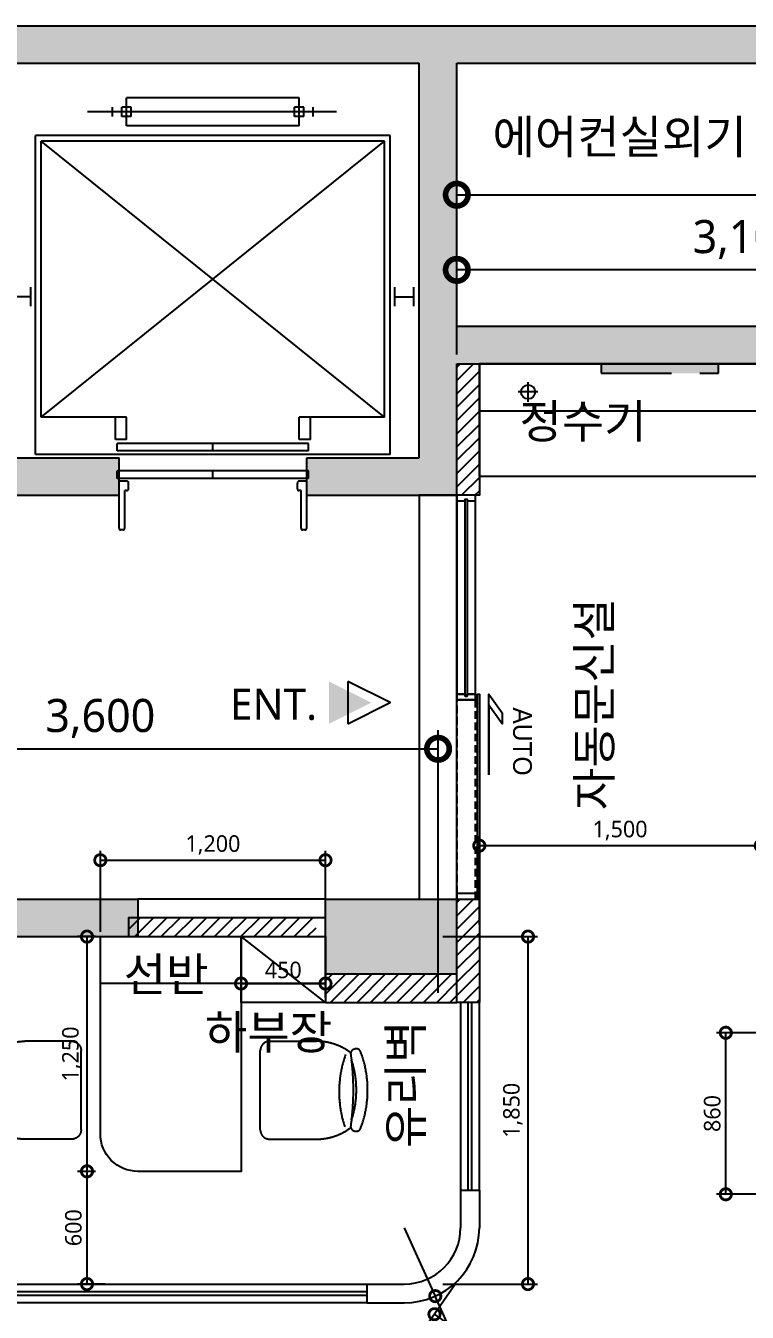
# Model space of a CAD drawing. Extents: x 11477420 to 23072185, y -28506554 to -14238804.
# Drawn here: x 11529298 to 11533144, y -14250285 to -14243434 of the extents above; entities that cross this region are included whole.
import ezdxf
from ezdxf.enums import TextEntityAlignment as Align

# ---------------------------------------------------------------- set-up
doc = ezdxf.new("R2010")
doc.units = 0
doc.header["$LTSCALE"] = 50
doc.header["$MEASUREMENT"] = 0
for name, pattern in [('DASH', [0.35, 0.25, -0.1]), ('DH-HID2', [1.2, 0.8, -0.4]), ('HIDDEN1', [1.1, 0.7, -0.4])]:
    doc.linetypes.add(name, pattern=pattern)
doc.layers.get('0').update_dxf_attribs({"linetype": 'CONTINUOUS'})
doc.layers.get('DEFPOINTS').update_dxf_attribs({"linetype": 'CONTINUOUS'})
for name, color, linetype in [('03-TEXT', 3, 'CONTINUOUS'), ('07-DIM WAL', 5, 'CONTINUOUS'), ('1.천장.벽체선(내벽)', 3, 'CONTINUOUS'), ('2CONTINUOUS', 2, 'CONTINUOUS'), ('3 가구-붙박이', 6, 'CONTINUOUS'), ('3.기호.계단선', 30, 'CONTINUOUS'), ('5.창호', 4, 'CONTINUOUS'), ('8.패턴선', 8, 'CONTINUOUS'), ('C-WIN', 4, 'CONTINUOUS'), ('CO-DO-FR', 7, 'CONTINUOUS'), ('CO-DOOR', 8, 'CONTINUOUS'), ('CO-FURB', 6, 'CONTINUOUS'), ('ELEV', 7, 'CONTINUOUS'), ('FINISH', 6, 'CONTINUOUS'), ('에어컨', 30, 'DASH')]:
    doc.layers.add(name, color=color, linetype=linetype)
doc.styles.add('DAWIN', font='NanumSquareR.ttf')
doc.styles.add('돋움', font='Dotum.ttf')
doc.styles.add('맑은 고딕', font='malgun.ttf')
doc.linetypes.add('BATTING', pattern='A,0.00254,-2.54,[134,ltypeshp.shx,S=2.54,R=0,X=-2.54,Y=0],-5.08,[134,ltypeshp.shx,S=2.54,R=180,X=2.54,Y=0],-2.54', length=10.16254)
doc.dimstyles.new('40', dxfattribs={"dimscale": 40, "dimtxt": 2.2, "dimasz": 3, "dimexe": 1.25, "dimexo": 0.625, "dimtad": 1, "dimdec": 0, "dimzin": 0, "dimdsep": 46, "dimlunit": 6, "dimtxsty": 'DAWIN', "dimblk1": 'DOTSMALL', "dimblk2": 'DOTSMALL', "dimsah": 1, "dimcen": 0.001, "dimclrd": 1, "dimclre": 1, "dimclrt": 3, "dimadec": 0, "dimazin": 0, "dimtfac": 1, "dimtdec": 0, "dimtix": 1, "dimtmove": 2, "dimatfit": 3, "dimldrblk": 'DOTSMALL', "dimfxl": 0, "dimtolj": 1, "dimtzin": 0, "dimarcsym": 0})
doc.dimstyles.new('80', dxfattribs={"dimscale": 80, "dimtxt": 2.2, "dimasz": 3, "dimexe": 1.25, "dimexo": 0.625, "dimtad": 1, "dimdec": 0, "dimzin": 0, "dimdsep": 46, "dimlunit": 6, "dimtxsty": 'DAWIN', "dimblk1": 'DOTSMALL', "dimblk2": 'DOTSMALL', "dimsah": 1, "dimcen": 0.001, "dimclrd": 1, "dimclre": 1, "dimclrt": 3, "dimadec": 0, "dimazin": 0, "dimtfac": 1, "dimtdec": 0, "dimtix": 1, "dimtmove": 2, "dimatfit": 3, "dimldrblk": 'DOTSMALL', "dimfxl": 0, "dimtolj": 1, "dimtzin": 0, "dimarcsym": 0})
pattern_1 = [(45, (0, 0), (-35.35533906, 35.35533906), [])]

# ---------------------------------------------------------------- blocks, each defined once
blk = doc.blocks.new('flooor')
at = {"layer": '8.패턴선', "ltscale": 30}
h = blk.add_hatch(color=256, dxfattribs=at)
h.dxf.hatch_style = 1
h.paths.add_polyline_path([(11507656.8, -14172891.8), (11491856.8, -14172891.8), (11491856.8, -14188496.8), (11492056.8, -14188496.8), (11492056.8, -14187881.8), (11492216.8, -14187881.8), (11492216.8, -14187096.8), (11492056.8, -14187096.8), (11492056.8, -14177741.8), (11494956.8, -14177741.8), (11494956.8, -14177541.8), (11492056.8, -14177541.8), (11492056.8, -14173091.8), (11494756.8, -14173091.8), (11494756.8, -14176541.8), (11494956.8, -14176541.8), (11494956.8, -14173091.8), (11500056.8, -14173091.8), (11500056.8, -14176141.8), (11500256.8, -14176141.8), (11500256.8, -14173091.8), (11503456.8, -14173091.8), (11503456.8, -14176141.8), (11503656.8, -14176141.8), (11503656.8, -14175391.8), (11504256.8, -14175391.8), (11504256.8, -14175302.3), (11504246.8, -14175302.3), (11504246.8, -14175262.3), (11504256.8, -14175191.8), (11503656.8, -14175191.8), (11503656.8, -14173091.8), (11505856.8, -14173091.8), (11505856.8, -14175191.8), (11505256.8, -14175191.8), (11505256.8, -14175262.3), (11505266.8, -14175262.3), (11505266.8, -14175316.8), (11505256.8, -14175316.8), (11505256.8, -14175391.8), (11506056.8, -14175391.8), (11506056.8, -14174691.8), (11509204.8, -14174691.8), (11509204.8, -14174491.8), (11506056.8, -14174491.8), (11506056.8, -14173091.8), (11507656.8, -14173091.8)])
h.paths.add_polyline_path([(11499856.8, -14177741.8), (11504356.8, -14177741.8), (11504356.8, -14177541.8), (11499106.8, -14177541.8), (11499106.8, -14177566.8), (11499106.8, -14177716.8), (11499106.8, -14177741.8), (11499106.8, -14177991.8), (11499856.8, -14177991.8)], flags=17)
h.paths.add_polyline_path([(11506056.8, -14177541.8), (11505856.8, -14177541.8), (11505356.8, -14177541.8), (11505356.8, -14177741.8), (11505356.8, -14177941.8), (11506056.8, -14177941.8)], flags=17)
h.paths.add_polyline_path([(11512534.8, -14172891.8), (11511656.8, -14172891.8), (11511656.8, -14173091.8), (11511656.8, -14173691.8), (11512334.8, -14173691.8), (11512334.8, -14174491.8), (11511854.8, -14174491.8), (11511854.8, -14174691.8), (11512334.8, -14174691.8), (11512334.8, -14174791.8), (11512534.8, -14174791.8)])
h.paths.add_polyline_path([(11512534.8, -14175641.8), (11512384.8, -14175641.8), (11512334.8, -14175641.8), (11512334.8, -14176391.8), (11512534.8, -14176391.8)])
h.paths.add_polyline_path([(11512534.8, -14176941.8), (11512384.8, -14176941.8), (11512334.8, -14176941.8), (11512334.8, -14177100.8), (11511772.8, -14177100.8), (11511772.8, -14177941.8), (11512334.8, -14177941.8), (11512334.8, -14178041.8), (11512534.8, -14178041.8)])
h.paths.add_polyline_path([(11512534.8, -14179271.8), (11512384.8, -14179271.8), (11512334.8, -14179271.8), (11512334.8, -14179836.8), (11512534.8, -14179836.8)])
h.paths.add_polyline_path([(11512256.8, -14184446.8), (11511656.8, -14184446.8), (11511656.8, -14185146.8), (11512256.8, -14185146.8)])
h.paths.add_polyline_path([(11507213.8, -14187066.8), (11506733.8, -14187066.8), (11506733.8, -14187846.8), (11507213.8, -14187846.8)], flags=17)
h.paths.add_polyline_path([(11499706.8, -14186781.8), (11499221.8, -14186781.8), (11499221.8, -14187556.8), (11499706.8, -14187556.8)], flags=17)
at = {"layer": '에어컨', "ltscale": 30}
h = blk.add_hatch(color=256, dxfattribs=at)
h.dxf.hatch_style = 1
h.paths.add_polyline_path([(11506826.8, -14174741.8), (11507451.8, -14174741.8), (11507451.8, -14174691.8), (11506826.8, -14174691.8)])
at = {"ltscale": 30}
for p, q in [((11506436.8, -14174894.3), (11506436.8, -14174789.3)), ((11506489.3, -14174841.8), (11506384.3, -14174841.8))]:
    blk.add_line(p, q, dxfattribs=at)
blk.add_circle((11506436.8, -14174841.8), 37.5, dxfattribs=at)
at = {"layer": '2CONTINUOUS', "ltscale": 30}
for p, q in [((11491856.8, -14172891.8), (11507656.8, -14172891.8)), ((11503656.8, -14173091.8), (11505856.8, -14173091.8)), ((11505856.8, -14175191.8), (11505856.8, -14173091.8)), ((11506056.8, -14173091.8), (11507656.8, -14173091.8)), ((11506056.8, -14174491.8), (11506056.8, -14173091.8)), ((11506056.8, -14174491.8), (11509204.8, -14174491.8)), ((11506056.8, -14175391.8), (11506056.8, -14174691.8)), ((11506056.8, -14174691.8), (11509204.8, -14174691.8)), ((11503656.8, -14175191.8), (11504256.8, -14175191.8)), ((11504256.8, -14175391.8), (11504256.8, -14175191.8)), ((11505256.8, -14175191.8), (11505856.8, -14175191.8)), ((11505256.8, -14175391.8), (11505256.8, -14175191.8)), ((11503656.8, -14175391.8), (11504256.8, -14175391.8)), ((11505256.8, -14175391.8), (11506056.8, -14175391.8)), ((11499106.8, -14177541.8), (11504356.8, -14177541.8)), ((11504356.8, -14177541.8), (11504356.8, -14177741.8)), ((11505356.8, -14177541.8), (11506056.8, -14177541.8)), ((11506056.8, -14177941.8), (11506056.8, -14177541.8)), ((11499856.8, -14177741.8), (11504356.8, -14177741.8))]:
    blk.add_line(p, q, dxfattribs=at)
blk.add_lwpolyline([(11506056.8, -14177941.8), (11505356.8, -14177941.8), (11505356.8, -14177541.8)], dxfattribs=at)
at = {"layer": 'C-WIN', "ltscale": 30}
for points in [[(11505856.8, -14177541.8), (11506056.8, -14177541.8), (11506056.8, -14175391.8), (11505856.8, -14175391.8)], [(11504356.8, -14177741.8), (11505356.8, -14177741.8), (11505356.8, -14177541.8), (11504356.8, -14177541.8)]]:
    blk.add_lwpolyline(points, close=True, dxfattribs=at)
at = {"layer": 'ELEV'}
for p, q in [((11504221.8, -14173375.7), (11504221.8, -14173325.7)), ((11504321.8, -14173325.7), (11504271.8, -14173325.7)), ((11504271.8, -14173375.7), (11504271.8, -14173325.7)), ((11505216.8, -14173275.7), (11504296.8, -14173275.7)), ((11504296.8, -14173425.7), (11504296.8, -14173275.7)), ((11504321.8, -14173375.7), (11504321.8, -14173325.7)), ((11505241.8, -14173325.7), (11505191.8, -14173325.7)), ((11505191.8, -14173375.7), (11505191.8, -14173325.7)), ((11505216.8, -14173425.7), (11505216.8, -14173275.7)), ((11505241.8, -14173375.7), (11505241.8, -14173325.7)), ((11505291.8, -14173375.7), (11505291.8, -14173325.7)), ((11505414.8, -14173350.7), (11504088.5, -14173350.7)), ((11504321.8, -14173375.7), (11504271.8, -14173375.7)), ((11505241.8, -14173375.7), (11505191.8, -14173375.7)), ((11505216.8, -14173425.7), (11504296.8, -14173425.7)), ((11503811.8, -14175175.7), (11503811.8, -14173475.7)), ((11505701.8, -14173475.7), (11503811.8, -14173475.7)), ((11503841.8, -14174975.7), (11505671.8, -14173505.7)), ((11505671.8, -14174975.7), (11503841.8, -14173505.7)), ((11503841.8, -14174975.7), (11503841.8, -14173505.7)), ((11505671.8, -14173505.7), (11503841.8, -14173505.7)), ((11505671.8, -14174975.7), (11505671.8, -14173505.7)), ((11505701.8, -14175175.7), (11505701.8, -14173475.7)), ((11503786.8, -14174384.7), (11503786.8, -14174284.7)), ((11505726.8, -14174384.7), (11505726.8, -14174284.7)), ((11505826.8, -14174384.7), (11505826.8, -14174284.7)), ((11503786.8, -14174334.7), (11503686.8, -14174334.7)), ((11505726.8, -14174334.7), (11505826.8, -14174334.7)), ((11504296.8, -14174975.7), (11503841.8, -14174975.7)), ((11504236.8, -14175095.7), (11504236.8, -14174975.7)), ((11504296.8, -14175095.7), (11504296.8, -14174975.7)), ((11505671.8, -14174975.7), (11505216.8, -14174975.7)), ((11505216.8, -14175095.7), (11505216.8, -14174975.7)), ((11505276.8, -14175095.7), (11505276.8, -14174975.7)), ((11504296.8, -14175095.7), (11504236.8, -14175095.7)), ((11505276.8, -14175095.7), (11505216.8, -14175095.7)), ((11505701.8, -14175175.7), (11503811.8, -14175175.7)), ((11505266.8, -14175115.7), (11504246.8, -14175115.7)), ((11504246.8, -14175155.7), (11504246.8, -14175115.7)), ((11505266.8, -14175155.7), (11504246.8, -14175155.7)), ((11504756.8, -14175155.7), (11504756.8, -14175115.7)), ((11505266.8, -14175155.7), (11505266.8, -14175115.7)), ((11505266.8, -14175262.3), (11504246.8, -14175262.3)), ((11504246.8, -14175302.3), (11504246.8, -14175262.3)), ((11505266.8, -14175302.3), (11504246.8, -14175302.3)), ((11504296.8, -14175316.8), (11504256.8, -14175316.8)), ((11504256.8, -14175566.8), (11504256.8, -14175316.8)), ((11504756.8, -14175302.3), (11504756.8, -14175262.3)), ((11505256.8, -14175316.8), (11505216.8, -14175316.8)), ((11505256.8, -14175566.8), (11505256.8, -14175316.8)), ((11505266.8, -14175302.3), (11505266.8, -14175262.3)), ((11504296.8, -14175366.8), (11504286.8, -14175366.8)), ((11504286.8, -14175566.8), (11504286.8, -14175366.8)), ((11504306.8, -14175356.8), (11504306.8, -14175326.8)), ((11505206.8, -14175356.8), (11505206.8, -14175326.8)), ((11505226.8, -14175366.8), (11505216.8, -14175366.8)), ((11505226.8, -14175566.8), (11505226.8, -14175366.8)), ((11504276.8, -14175576.8), (11504266.8, -14175576.8)), ((11505246.8, -14175576.8), (11505236.8, -14175576.8))]:
    blk.add_line(p, q, dxfattribs=at)
for centre, start, end in [((11504296.8, -14175326.8), 0, 90), ((11505216.8, -14175326.8), 90, 180), ((11504296.8, -14175356.8), 270, 0), ((11505216.8, -14175356.8), 180, 270), ((11504266.8, -14175566.8), 180, 270), ((11504276.8, -14175566.8), 270, 0), ((11505236.8, -14175566.8), 180, 270), ((11505246.8, -14175566.8), 270, 0)]:
    blk.add_arc(centre, 10, start, end, dxfattribs=at)
at = {"layer": '에어컨', "ltscale": 30}
blk.add_lwpolyline([(11506826.8, -14174741.8), (11507451.8, -14174741.8), (11507451.8, -14174691.8), (11506826.8, -14174691.8)], close=True, dxfattribs=at)
blk = doc.blocks.new('chair-1')
at = {"layer": 'CO-FURB', "color": 0, "linetype": 'HIDDEN1', "ltscale": 100}
for p, q in [((308122.2, 66173.3), (308120.7, 66178.1)), ((308556.5, 66173.3), (308558, 66178.1)), ((308079.7, 65724.1), (308079.7, 65974.1)), ((308601, 65724.1), (308601, 65974.1)), ((308551, 65674.1), (308129.7, 65674.1))]:
    blk.add_line(p, q, dxfattribs=at)
for centre, radius, start, end in [((308339.4, 65678), 568.4, 69.39675, 110.60325), ((308144.6, 66185.5), 25, 102.05247, 197.26838), ((308146.1, 66180.7), 25, 197.26838, 281.9556), ((308339.4, 65678), 508.4, 71.84531, 108.15469), ((308532.7, 66180.7), 25, 258.0444, 342.73162), ((308534.2, 66185.5), 25, 342.73162, 77.94753), ((308379.7, 65974.1), 300, 142.63137, 180), ((308348.9, 66685.2), 591, 250.36564, 288.43495), ((308139.8, 66323.4), 167.6, 273.92441, 284.22792), ((308339.4, 64860.8), 1309.8, 83.05446, 96.94554), ((308539, 66323.4), 167.6, 255.77208, 266.07559), ((308301, 65974.1), 300, 0, 37.46395), ((308129.7, 65724.1), 50, 180, 270), ((308551, 65724.1), 50, 270, 0)]:
    blk.add_arc(centre, radius, start, end, dxfattribs=at)
blk = doc.blocks.new('_DOTSMALL')
at = {"color": 0, "linetype": 'ByBlock', "const_width": 0.5}
blk.add_lwpolyline([(-0.0625, 0, 1), (0.0625, 0, 1)], format="xyb", close=True, dxfattribs=at)
blk = doc.blocks.new('*D59')
at = {"layer": '07-DIM WAL', "color": 1, "lineweight": -2, "ltscale": 30}
for p, q in [((11531596.1, -14245184.4), (11531596.1, -14244234.4)), ((11537874.1, -14245334.4), (11537874.1, -14244234.4)), ((11531596.1, -14244334.4), (11537874.1, -14244334.4))]:
    blk.add_line(p, q, dxfattribs=at)
at = {"layer": 'DEFPOINTS', "color": 0, "ltscale": 30}
for p in [(11537874.1, -14244334.4), (11531596.1, -14245234.4), (11537874.1, -14245384.4)]:
    blk.add_point(p, dxfattribs=at)
at = {"layer": '07-DIM WAL', "color": 1, "lineweight": -2, "ltscale": 30, "xscale": 240, "yscale": 240, "zscale": 240, "rotation": 180}
blk.add_blockref('_DOTSMALL', (11531596.1, -14244334.4), dxfattribs=at)
at = {"layer": '07-DIM WAL', "color": 1, "lineweight": -2, "ltscale": 30, "xscale": 240, "yscale": 240, "zscale": 240}
blk.add_blockref('_DOTSMALL', (11537874.1, -14244334.4), dxfattribs=at)
at = {"layer": '07-DIM WAL', "color": 3, "ltscale": 30, "insert": (11534735.1, -14244172.9), "char_height": 176, "attachment_point": 5, "style": 'DAWIN'}
blk.add_mtext('\\A1;6,278', dxfattribs=at)
blk = doc.blocks.new('*D63')
at = {"layer": '07-DIM WAL', "color": 1, "lineweight": -2, "ltscale": 30}
for p, q in [((11531596.1, -14245184.4), (11531596.1, -14244634.4)), ((11534696.1, -14245184.4), (11534696.1, -14244634.4)), ((11534696.1, -14244734.4), (11531596.1, -14244734.4))]:
    blk.add_line(p, q, dxfattribs=at)
at = {"layer": 'DEFPOINTS', "color": 0, "ltscale": 30}
for p in [(11531596.1, -14244734.4), (11531596.1, -14245234.4), (11534696.1, -14245234.4)]:
    blk.add_point(p, dxfattribs=at)
at = {"layer": '07-DIM WAL', "color": 1, "lineweight": -2, "ltscale": 30, "xscale": 240, "yscale": 240, "zscale": 240, "rotation": 180}
blk.add_blockref('_DOTSMALL', (11531596.1, -14244734.4), dxfattribs=at)
at = {"layer": '07-DIM WAL', "color": 1, "lineweight": -2, "ltscale": 30, "xscale": 240, "yscale": 240, "zscale": 240}
blk.add_blockref('_DOTSMALL', (11534696.1, -14244734.4), dxfattribs=at)
at = {"layer": '07-DIM WAL', "color": 3, "ltscale": 30, "insert": (11533146.1, -14244572.9), "char_height": 176, "attachment_point": 5, "style": 'DAWIN'}
blk.add_mtext('\\A1;3,100', dxfattribs=at)
blk = doc.blocks.new('*D86')
at = {"layer": '07-DIM WAL', "color": 1, "lineweight": -2, "ltscale": 10}
for p, q in [((11531521.1, -14248284.4), (11532025.4, -14248284.4)), ((11531975.4, -14248284.4), (11531975.4, -14250134.4)), ((11531521.1, -14250134.4), (11532025.4, -14250134.4))]:
    blk.add_line(p, q, dxfattribs=at)
at = {"layer": 'DEFPOINTS', "color": 0, "ltscale": 10}
for p in [(11531496.1, -14248284.4), (11531496.1, -14250134.4), (11531975.4, -14250134.4)]:
    blk.add_point(p, dxfattribs=at)
at = {"layer": '07-DIM WAL', "color": 1, "lineweight": -2, "ltscale": 10, "xscale": 120, "yscale": 120, "zscale": 120}
for p, rotation in [((11531975.4, -14248284.4), 90), ((11531975.4, -14250134.4), 270)]:
    blk.add_blockref('_DOTSMALL', p, dxfattribs=dict(at, rotation=rotation))
at = {"layer": '07-DIM WAL', "color": 3, "ltscale": 10, "insert": (11531894.7, -14249209.4), "char_height": 88, "attachment_point": 5, "rotation": 90, "style": 'DAWIN'}
blk.add_mtext('\\A1;1,850', dxfattribs=at)
blk = doc.blocks.new('*D87')
at = {"layer": '07-DIM WAL', "color": 1, "lineweight": -2, "ltscale": 30}
for p in [(11531316.1, -14249834.4), (11531720.5, -14250727.3)]:
    blk.add_line(p, (11531481.1, -14250198.8), dxfattribs=at)
at = {"layer": 'DEFPOINTS', "color": 0, "ltscale": 30}
for p in [(11531316.1, -14249834.4), (11531481.1, -14250198.8)]:
    blk.add_point(p, dxfattribs=at)
at = {"layer": '07-DIM WAL', "color": 1, "lineweight": -2, "ltscale": 30, "xscale": 120, "yscale": 120, "zscale": 120, "rotation": 114.3660559649831}
blk.add_blockref('_DOTSMALL', (11531481.1, -14250198.8), dxfattribs=at)
at = {"layer": '07-DIM WAL', "color": 3, "ltscale": 30, "insert": (11531715.9, -14250542.7), "char_height": 88, "attachment_point": 5, "rotation": 294.36606, "style": 'DAWIN'}
blk.add_mtext('\\A1;R400', dxfattribs=at)
blk = doc.blocks.new('*D130')
at = {"layer": '07-DIM WAL', "color": 1, "lineweight": -2, "ltscale": 10}
for p, q in [((11531584.8, -14250137.9), (11531448.9, -14250336.2)), ((11533331.7, -14251566.1), (11531477.1, -14250295)), ((11533439.4, -14251409.1), (11533303.4, -14251607.4))]:
    blk.add_line(p, q, dxfattribs=at)
at = {"layer": 'DEFPOINTS', "color": 0, "ltscale": 10}
for p in [(11531598.9, -14250117.3), (11531477.1, -14250295), (11533453.5, -14251388.5)]:
    blk.add_point(p, dxfattribs=at)
at = {"layer": '07-DIM WAL', "color": 1, "lineweight": -2, "ltscale": 10, "xscale": 120, "yscale": 120, "zscale": 120}
for p, rotation in [((11531477.1, -14250295), 145.5725427330073), ((11533331.7, -14251566.1), 325.5725427330073)]:
    blk.add_blockref('_DOTSMALL', p, dxfattribs=dict(at, rotation=rotation))
at = {"layer": '07-DIM WAL', "color": 3, "ltscale": 10, "insert": (11532450.1, -14250863.9), "char_height": 88, "attachment_point": 5, "rotation": 325.57254, "style": 'DAWIN'}
blk.add_mtext('\\A1;2,248', dxfattribs=at)
blk = doc.blocks.new('*D161')
at = {"layer": '07-DIM WAL', "color": 1, "lineweight": -2, "ltscale": 30}
for p, q in [((11527896.1, -14248234.4), (11527896.1, -14247184.4)), ((11531496.1, -14248584.4), (11531496.1, -14247184.4)), ((11527896.1, -14247284.4), (11531496.1, -14247284.4))]:
    blk.add_line(p, q, dxfattribs=at)
at = {"layer": 'DEFPOINTS', "color": 0, "ltscale": 30}
for p in [(11531496.1, -14247284.4), (11527896.1, -14248284.4), (11531496.1, -14248634.4)]:
    blk.add_point(p, dxfattribs=at)
at = {"layer": '07-DIM WAL', "color": 1, "lineweight": -2, "ltscale": 30, "xscale": 240, "yscale": 240, "zscale": 240, "rotation": 180}
blk.add_blockref('_DOTSMALL', (11527896.1, -14247284.4), dxfattribs=at)
at = {"layer": '07-DIM WAL', "color": 1, "lineweight": -2, "ltscale": 30, "xscale": 240, "yscale": 240, "zscale": 240}
blk.add_blockref('_DOTSMALL', (11531496.1, -14247284.4), dxfattribs=at)
at = {"layer": '07-DIM WAL', "color": 3, "ltscale": 30, "insert": (11529696.1, -14247122.9), "char_height": 176, "attachment_point": 5, "style": 'DAWIN'}
blk.add_mtext('\\A1;3,600', dxfattribs=at)
blk = doc.blocks.new('*D384')
at = {"layer": '07-DIM WAL', "color": 1, "lineweight": -2, "ltscale": 10}
for p, q in [((11529671.1, -14248284.4), (11529574.9, -14248284.4)), ((11529624.9, -14248284.4), (11529624.9, -14249534.4)), ((11529671.1, -14249534.4), (11529574.9, -14249534.4))]:
    blk.add_line(p, q, dxfattribs=at)
at = {"layer": 'DEFPOINTS', "color": 0, "ltscale": 10}
for p in [(11529696.1, -14248284.4), (11529624.9, -14249534.4), (11529696.1, -14249534.4)]:
    blk.add_point(p, dxfattribs=at)
at = {"layer": '07-DIM WAL', "color": 1, "lineweight": -2, "ltscale": 10, "xscale": 120, "yscale": 120, "zscale": 120}
for p, rotation in [((11529624.9, -14248284.4), 90), ((11529624.9, -14249534.4), 270)]:
    blk.add_blockref('_DOTSMALL', p, dxfattribs=dict(at, rotation=rotation))
at = {"layer": '07-DIM WAL', "color": 3, "ltscale": 10, "insert": (11529544.2, -14248909.4), "char_height": 88, "attachment_point": 5, "rotation": 90, "style": 'DAWIN'}
blk.add_mtext('\\A1;1,250', dxfattribs=at)
blk = doc.blocks.new('*D385')
at = {"layer": '07-DIM WAL', "color": 1, "lineweight": -2, "ltscale": 10}
for p, q in [((11529671.1, -14249534.4), (11529574.9, -14249534.4)), ((11529624.9, -14249534.4), (11529624.9, -14250134.4)), ((11529721.1, -14250134.4), (11529574.9, -14250134.4))]:
    blk.add_line(p, q, dxfattribs=at)
at = {"layer": 'DEFPOINTS', "color": 0, "ltscale": 10}
for p in [(11529696.1, -14249534.4), (11529624.9, -14250134.4), (11529746.1, -14250134.4)]:
    blk.add_point(p, dxfattribs=at)
at = {"layer": '07-DIM WAL', "color": 1, "lineweight": -2, "ltscale": 10, "xscale": 120, "yscale": 120, "zscale": 120}
for p, rotation in [((11529624.9, -14249534.4), 90), ((11529624.9, -14250134.4), 270)]:
    blk.add_blockref('_DOTSMALL', p, dxfattribs=dict(at, rotation=rotation))
at = {"layer": '07-DIM WAL', "color": 3, "ltscale": 10, "insert": (11529552.9, -14249834.4), "char_height": 88, "attachment_point": 5, "rotation": 90, "style": 'DAWIN'}
blk.add_mtext('\\A1;600', dxfattribs=at)
blk = doc.blocks.new('*D429')
at = {"layer": '07-DIM WAL', "color": 1, "lineweight": -2, "ltscale": 10}
for p, q in [((11529696.1, -14248259.4), (11529696.1, -14247827.6)), ((11530896.1, -14248259.4), (11530896.1, -14247827.6)), ((11529696.1, -14247877.6), (11530896.1, -14247877.6))]:
    blk.add_line(p, q, dxfattribs=at)
at = {"layer": 'DEFPOINTS', "color": 0, "ltscale": 10}
for p in [(11530896.1, -14247877.6), (11529696.1, -14248284.4), (11530896.1, -14248284.4)]:
    blk.add_point(p, dxfattribs=at)
at = {"layer": '07-DIM WAL', "color": 1, "lineweight": -2, "ltscale": 10, "xscale": 120, "yscale": 120, "zscale": 120, "rotation": 180}
blk.add_blockref('_DOTSMALL', (11529696.1, -14247877.6), dxfattribs=at)
at = {"layer": '07-DIM WAL', "color": 1, "lineweight": -2, "ltscale": 10, "xscale": 120, "yscale": 120, "zscale": 120}
blk.add_blockref('_DOTSMALL', (11530896.1, -14247877.6), dxfattribs=at)
at = {"layer": '07-DIM WAL', "color": 3, "ltscale": 10, "insert": (11530296.1, -14247796.9), "char_height": 88, "attachment_point": 5, "style": 'DAWIN'}
blk.add_mtext('\\A1;1,200', dxfattribs=at)
blk = doc.blocks.new('*D437')
at = {"layer": '07-DIM WAL', "color": 1, "lineweight": -2, "ltscale": 10}
for p, q in [((11531716.1, -14248220.4), (11531716.1, -14247750.4)), ((11533216.1, -14248220.4), (11533216.1, -14247750.4)), ((11533216.1, -14247800.4), (11531716.1, -14247800.4))]:
    blk.add_line(p, q, dxfattribs=at)
at = {"layer": 'DEFPOINTS', "color": 0, "ltscale": 10}
for p in [(11531716.1, -14247800.4), (11531716.1, -14248245.4), (11533216.1, -14248245.4)]:
    blk.add_point(p, dxfattribs=at)
at = {"layer": '07-DIM WAL', "color": 1, "lineweight": -2, "ltscale": 10, "xscale": 120, "yscale": 120, "zscale": 120, "rotation": 180}
blk.add_blockref('_DOTSMALL', (11531716.1, -14247800.4), dxfattribs=at)
at = {"layer": '07-DIM WAL', "color": 1, "lineweight": -2, "ltscale": 10, "xscale": 120, "yscale": 120, "zscale": 120}
blk.add_blockref('_DOTSMALL', (11533216.1, -14247800.4), dxfattribs=at)
at = {"layer": '07-DIM WAL', "color": 3, "ltscale": 10, "insert": (11532466.1, -14247719.6), "char_height": 88, "attachment_point": 5, "style": 'DAWIN'}
blk.add_mtext('\\A1;1,500', dxfattribs=at)
blk = doc.blocks.new('*D438')
at = {"layer": '07-DIM WAL', "color": 1, "lineweight": -2, "ltscale": 10}
for p, q in [((11530446.1, -14248609.4), (11530446.1, -14248484.4)), ((11530446.1, -14248534.4), (11530896.1, -14248534.4)), ((11530896.1, -14248609.4), (11530896.1, -14248484.4))]:
    blk.add_line(p, q, dxfattribs=at)
at = {"layer": 'DEFPOINTS', "color": 0, "ltscale": 10}
for p in [(11530896.1, -14248534.4), (11530446.1, -14248634.4), (11530896.1, -14248634.4)]:
    blk.add_point(p, dxfattribs=at)
at = {"layer": '07-DIM WAL', "color": 1, "lineweight": -2, "ltscale": 10, "xscale": 120, "yscale": 120, "zscale": 120, "rotation": 180}
blk.add_blockref('_DOTSMALL', (11530446.1, -14248534.4), dxfattribs=at)
at = {"layer": '07-DIM WAL', "color": 1, "lineweight": -2, "ltscale": 10, "xscale": 120, "yscale": 120, "zscale": 120}
blk.add_blockref('_DOTSMALL', (11530896.1, -14248534.4), dxfattribs=at)
at = {"layer": '07-DIM WAL', "color": 3, "ltscale": 10, "insert": (11530671.1, -14248462.4), "char_height": 88, "attachment_point": 5, "style": 'DAWIN'}
blk.add_mtext('\\A1;450', dxfattribs=at)
blk = doc.blocks.new('*D449')
at = {"layer": '3.기호.계단선', "color": 1, "linetype": 'BATTING', "lineweight": -2, "ltscale": 10}
for p, q in [((11533191.1, -14248796.4), (11532979.7, -14248796.4)), ((11533029.7, -14249656.4), (11533029.7, -14248796.4)), ((11533191.1, -14249656.4), (11532979.7, -14249656.4))]:
    blk.add_line(p, q, dxfattribs=at)
at = {"layer": 'DEFPOINTS', "color": 0, "linetype": 'BATTING', "ltscale": 10}
for p in [(11533029.7, -14248796.4), (11533216.1, -14248796.4), (11533216.1, -14249656.4)]:
    blk.add_point(p, dxfattribs=at)
at = {"layer": '3.기호.계단선', "color": 1, "linetype": 'BATTING', "lineweight": -2, "ltscale": 10, "xscale": 120, "yscale": 120, "zscale": 120}
for p, rotation in [((11533029.7, -14248796.4), 90), ((11533029.7, -14249656.4), 270)]:
    blk.add_blockref('_DOTSMALL', p, dxfattribs=dict(at, rotation=rotation))
at = {"layer": '3.기호.계단선', "color": 3, "linetype": 'BATTING', "ltscale": 10, "insert": (11532957.7, -14249226.4), "char_height": 88, "attachment_point": 5, "rotation": 90, "style": 'DAWIN'}
blk.add_mtext('\\A1;860', dxfattribs=at)

msp = doc.modelspace()

# ---------------------------------------------------------------- hatches: boundary and pattern name
at = {"layer": '03-TEXT'}
h = msp.add_hatch(color=10, dxfattribs=at)
h.dxf.hatch_style = 1
h.paths.add_polyline_path([(11530914.9, -14246926.2), (11530914.9, -14247151.2), (11531139.9, -14247038.7)])
at = {"layer": '1.천장.벽체선(내벽)', "ltscale": 30}
h = msp.add_hatch(dxfattribs=at)
h.set_pattern_fill('_USER', color=256, scale=50, angle=45, pattern_type=0)
h.set_pattern_definition([(45, (0, 2850), (-35.35533906, 35.35533906), [])])
h.paths.add_polyline_path([(11531596.1, -14245234.4), (11531716.1, -14245234.4), (11531716.1, -14245934.4), (11531596.1, -14245934.4)])
h = msp.add_hatch(dxfattribs=at)
h.set_pattern_fill('_USER', color=256, scale=50, angle=45, pattern_type=0)
h.set_pattern_definition(pattern_1)
h.paths.add_polyline_path([(11531596.1, -14248084.4), (11531716.1, -14248084.4), (11531716.1, -14248634.4), (11531596.1, -14248634.4)])
h = msp.add_hatch(dxfattribs=at)
h.set_pattern_fill('_USER', color=256, scale=50, angle=45, pattern_type=0)
h.set_pattern_definition([(45, (-50, 0), (-35.35533906, 35.35533906), [])])
h.paths.add_polyline_path([(11530846.1, -14248184.4), (11529846.1, -14248184.4), (11529846.1, -14248284.4), (11530846.1, -14248284.4)])
h = msp.add_hatch(dxfattribs=at)
h.set_pattern_fill('_USER', color=256, scale=50, angle=45, pattern_type=0)
h.set_pattern_definition(pattern_1)
h.paths.add_polyline_path([(11530896.1, -14248634.4), (11531596.1, -14248634.4), (11531596.1, -14248484.4), (11530896.1, -14248484.4)])

# ---------------------------------------------------------------- linework, layer by layer
at = {"layer": '03-TEXT', "color": 10}
for points in [[(11531015.9, -14246926.2), (11531015.9, -14247151.2)], [(11531015.9, -14247151.2), (11531240.9, -14247038.7), (11531015.9, -14246926.2)]]:
    msp.add_lwpolyline(points, dxfattribs=at)
at = {"layer": '1.천장.벽체선(내벽)', "ltscale": 30}
for p, q in [((11531616.1, -14249634.4), (11531716.1, -14249634.4)), ((11531616.1, -14249634.4), (11531616.1, -14249834.4)), ((11531716.1, -14249634.4), (11531716.1, -14249834.4)), ((11531116.1, -14250134.4), (11531316.1, -14250134.4)), ((11531116.1, -14250140.4), (11531116.1, -14250234.4)), ((11531116.1, -14250234.4), (11531316.1, -14250234.4))]:
    msp.add_line(p, q, dxfattribs=at)
for points in [[(11531596.1, -14245234.4), (11531716.1, -14245234.4), (11531716.1, -14245934.4), (11531596.1, -14245934.4), (11531596.1, -14245234.4)], [(11531596.1, -14248084.4), (11531716.1, -14248084.4), (11531716.1, -14248634.4), (11531596.1, -14248634.4), (11531596.1, -14248084.4)]]:
    msp.add_lwpolyline(points, dxfattribs=at)
for points in [[(11530896.1, -14248184.4), (11529846.1, -14248184.4), (11529846.1, -14248284.4), (11530896.1, -14248284.4)], [(11530896.1, -14248634.4), (11531596.1, -14248634.4), (11531596.1, -14248484.4), (11530896.1, -14248484.4)]]:
    msp.add_lwpolyline(points, close=True, dxfattribs=at)
for radius in [300, 400]:
    msp.add_arc((11531316.1, -14249834.4), radius, 270, 0, dxfattribs=at)
at = {"layer": '3 가구-붙박이'}
msp.add_lwpolyline([(11534696.1, -14245834.4), (11531716.1, -14245834.4), (11531716.1, -14245234.4), (11534696.1, -14245234.4)], close=True, dxfattribs=at)
at = {"layer": '3 가구-붙박이', "ltscale": 30}
for points in [[(11530896.1, -14248284.4), (11530896.1, -14248534.4), (11529696.1, -14248534.4), (11529696.1, -14248284.4), (11530896.1, -14248284.4)], [(11530896.1, -14248634.4), (11530446.1, -14248634.4), (11530446.1, -14248284.4), (11530896.1, -14248284.4), (11530896.1, -14248634.4), (11530446.1, -14248284.4)]]:
    msp.add_lwpolyline(points, dxfattribs=at)
at = {"layer": '5.창호', "ltscale": 30}
for p, q in [((11531656.1, -14249634.4), (11531656.1, -14248634.4)), ((11531676.1, -14249634.4), (11531676.1, -14248634.4)), ((11528796.1, -14250174.4), (11531116.1, -14250174.4)), ((11528796.1, -14250194.4), (11531116.1, -14250194.4))]:
    msp.add_line(p, q, dxfattribs=at)
for points in [[(11531616.1, -14249634.4), (11531716.1, -14249634.4), (11531716.1, -14248634.4), (11531616.1, -14248634.4)], [(11531116.1, -14250234.4), (11528796.1, -14250234.4), (11528796.1, -14250134.4), (11531116.1, -14250134.4)]]:
    msp.add_lwpolyline(points, close=True, dxfattribs=at)
at = {"layer": '8.패턴선'}
msp.add_lwpolyline([(11529696.1, -14249334.4), (11529696.1, -14248284.4), (11530446.1, -14248284.4), (11530446.1, -14249534.4), (11529896.1, -14249534.4, -0.414214)], format="xyb", close=True, dxfattribs=at)
at = {"layer": 'CO-DO-FR'}
for points in [[(11531696.1, -14245964.4), (11531696.1, -14245934.4), (11531596.1, -14245934.4), (11531596.1, -14245964.4), (11531641.1, -14245964.4), (11531641.1, -14245954.4), (11531651.1, -14245954.4), (11531651.1, -14245964.4), (11531696.1, -14245964.4)], [(11531696.1, -14246994.4), (11531696.1, -14247024.4), (11531596.1, -14247024.4), (11531596.1, -14246994.4), (11531641.1, -14246994.4), (11531641.1, -14247004.4), (11531651.1, -14247004.4), (11531651.1, -14246994.4), (11531696.1, -14246994.4)], [(11531696.1, -14248084.4), (11531696.1, -14248054.4), (11531596.1, -14248054.4), (11531596.1, -14248084.4)]]:
    msp.add_lwpolyline(points, close=True, dxfattribs=at)
at = {"layer": 'CO-DO-FR', "color": 251}
msp.add_lwpolyline([(11531696.1, -14247024.4), (11531696.1, -14245934.4), (11531596.1, -14245934.4), (11531596.1, -14247024.4)], close=True, dxfattribs=at)
at = {"layer": 'CO-DO-FR', "color": 8}
msp.add_lwpolyline([(11531641.1, -14247004.4), (11531641.1, -14245954.4), (11531651.1, -14245954.4), (11531651.1, -14247004.4)], close=True, dxfattribs=at)
at = {"layer": 'CO-DOOR', "color": 251, "linetype": 'DH-HID2'}
msp.add_lwpolyline([(11531696.1, -14248084.4), (11531696.1, -14246994.4), (11531596.1, -14246994.4), (11531596.1, -14248084.4)], close=True, dxfattribs=at)
at = {"layer": 'CO-DOOR'}
msp.add_lwpolyline([(11531706.1, -14248084.4), (11531706.1, -14246994.4), (11531716.1, -14246994.4), (11531716.1, -14248084.4)], close=True, dxfattribs=at)
at = {"layer": 'CO-DOOR', "color": 1}
msp.add_lwpolyline([(11531766.1, -14247423.6), (11531766.1, -14246994.4), (11531838.3, -14247093.1), (11531838.3, -14247151.4), (11531766.1, -14247052.8), (11531766.1, -14247423.6)], close=True, dxfattribs=at)
at = {"layer": 'FINISH', "ltscale": 10}
msp.add_lwpolyline([(11531716.1, -14245234.4), (11531716.1, -14245484.4), (11537874.1, -14245484.4), (11537874.1, -14245234.4), (11531716.1, -14245234.4)], dxfattribs=at)

# ---------------------------------------------------------------- block references
msp.add_blockref('flooor', (25539.3, -70542.6))
at = {"layer": '8.패턴선', "xscale": -1, "rotation": 90}
msp.add_blockref('chair-1', (11595267.6, -13940761.9), dxfattribs=at)
at = {"layer": '8.패턴선', "rotation": 270}
msp.add_blockref('chair-1', (11464874.5, -13940761.9), dxfattribs=at)

# ---------------------------------------------------------------- texts
at = {"layer": '03-TEXT', "color": 7, "style": '맑은 고딕'}
for s, p in [('정수기', (11531930.2, -14245450.5)), ('선반', (11529820.7, -14248395.8)), ('하부장', (11530254, -14248703.5))]:
    msp.add_text(s, height=180, dxfattribs=at).set_placement(p, align=Align.TOP_LEFT)
for s, p in [('자동문신설', (11532238.5, -14247611.3)), ('유리벽', (11531232.6, -14249409.5))]:
    msp.add_text(s, height=180, rotation=90, dxfattribs=at).set_placement(p, align=Align.TOP_LEFT)
at = {"layer": '03-TEXT', "color": 10, "style": '맑은 고딕'}
msp.add_text('ENT.', height=166.67, dxfattribs=at).set_placement((11530386.7, -14246963.4), align=Align.TOP_LEFT)
at = {"layer": '3.기호.계단선', "ltscale": 30, "style": '맑은 고딕'}
msp.add_text('에어컨실외기', height=180, dxfattribs=at).set_placement((11531786.2, -14243935.7), align=Align.TOP_LEFT)
at = {"layer": 'CO-DOOR', "color": 1, "style": '돋움'}
msp.add_text('AUTO', height=100, rotation=270, dxfattribs=at).set_placement((11531866.1, -14247245.5), align=Align.BOTTOM_CENTER)

# ---------------------------------------------------------------- dimensions: what is measured, and where the dimension line sits
at = {"layer": '07-DIM WAL', "ltscale": 30}
for base, p1, p2, picture, middle in [((11537874.1, -14244334.4), (11531596.1, -14245234.4), (11537874.1, -14245384.4), '*D59', (11534735.1, -14244172.9)), ((11531596.1, -14244734.4), (11534696.1, -14245234.4), (11531596.1, -14245234.4), '*D63', (11533146.1, -14244572.9)), ((11531496.1, -14247284.4), (11527896.1, -14248284.4), (11531496.1, -14248634.4), '*D161', (11529696.1, -14247122.9))]:
    dim = msp.add_linear_dim(base=base, p1=p1, p2=p2, dimstyle='80', dxfattribs=at)
    dim.commit()
    dim.dimension.update_dxf_attribs({"geometry": picture, "text_midpoint": middle})
at = {"layer": '07-DIM WAL', "ltscale": 10}
for base, p1, p2, picture, middle in [((11531716.1, -14247800.4), (11533216.1, -14248245.4), (11531716.1, -14248245.4), '*D437', (11532466.1, -14247719.6)), ((11530896.1, -14247877.6), (11529696.1, -14248284.4), (11530896.1, -14248284.4), '*D429', (11530296.1, -14247796.9)), ((11530896.1, -14248534.4), (11530446.1, -14248634.4), (11530896.1, -14248634.4), '*D438', (11530671.1, -14248462.4))]:
    dim = msp.add_linear_dim(base=base, p1=p1, p2=p2, dimstyle='40', dxfattribs=at)
    dim.commit()
    dim.dimension.update_dxf_attribs({"geometry": picture, "text_midpoint": middle})
for base, p1, p2, picture, middle in [((11529624.9, -14249534.4), (11529696.1, -14248284.4), (11529696.1, -14249534.4), '*D384', (11529544.2, -14248909.4)), ((11531975.4, -14250134.4), (11531496.1, -14248284.4), (11531496.1, -14250134.4), '*D86', (11531894.7, -14249209.4)), ((11529624.9, -14250134.4), (11529696.1, -14249534.4), (11529746.1, -14250134.4), '*D385', (11529552.9, -14249834.4))]:
    dim = msp.add_linear_dim(base=base, p1=p1, p2=p2, angle=90, dimstyle='40', dxfattribs=at)
    dim.commit()
    dim.dimension.update_dxf_attribs({"geometry": picture, "text_midpoint": middle})
at = {"layer": '07-DIM WAL', "ltscale": 30}
dim = msp.add_radius_dim(center=(11531316.1, -14249834.4), mpoint=(11531481.1, -14250198.8), dimstyle='40', dxfattribs=at)
dim.commit()
dim.dimension.update_dxf_attribs({"geometry": '*D87', "text_midpoint": (11531715.9, -14250542.7)})
at = {"layer": '07-DIM WAL', "ltscale": 10}
dim = msp.add_aligned_dim(p1=(11533453.5, -14251388.5), p2=(11531598.9, -14250117.3), distance=215.4, dimstyle='40', dxfattribs=at)
dim.commit()
dim.dimension.update_dxf_attribs({"geometry": '*D130', "text_midpoint": (11532450.1, -14250863.9)})
at = {"layer": '3.기호.계단선', "linetype": 'BATTING', "ltscale": 10}
dim = msp.add_linear_dim(base=(11533029.7, -14248796.4), p1=(11533216.1, -14249656.4), p2=(11533216.1, -14248796.4), angle=90, dimstyle='40', dxfattribs=at)
dim.commit()
dim.dimension.update_dxf_attribs({"geometry": '*D449', "text_midpoint": (11532957.7, -14249226.4)})

doc.saveas('drawing.dxf')
